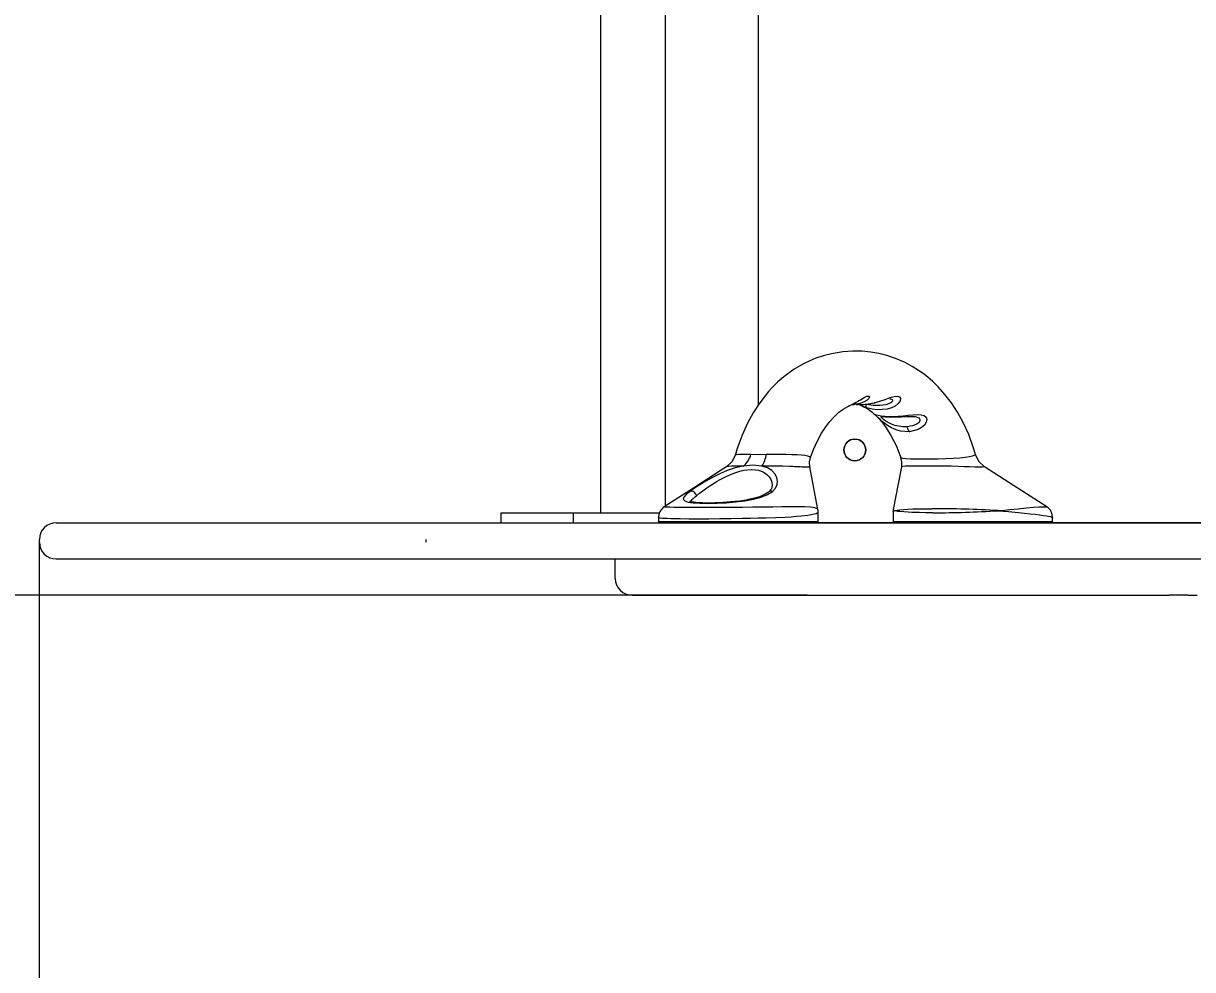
# Model space of a CAD drawing. Header units: millimetres. Extents: x -2605 to 2066, y -2282 to 1821.
# Drawn here: x -350.7 to 132.9, y -314.3 to 77.1 of the extents above; entities that cross this region are included whole.
import ezdxf

# ---------------------------------------------------------------- set-up
doc = ezdxf.new("R2010")
doc.units = ezdxf.units.MM
for name, color, linetype in [('DIKOM_ОБЪЕКТ', 7, 'Continuous'), ('DIKOM_РАЗМЕР_ЗОНА', 7, 'Continuous'), ('DIKOM_РАЗМЕР_ОБЪЕКТА', 7, 'Continuous')]:
    doc.layers.add(name, color=color, linetype=linetype)
doc.styles.add('style1', font='arialbd.ttf', dxfattribs={"width": 0.8})
doc.dimstyles.new('1-50', dxfattribs={"dimtxt": 300, "dimasz": 200, "dimexe": 100, "dimexo": 0, "dimgap": 100, "dimtad": 1, "dimtxsty": 'style1', "dimcen": 200, "dimclrd": 7, "dimclre": 7, "dimclrt": 7, "dimadec": 1, "dimazin": 2, "dimtfac": 1, "dimtmove": 0, "dimatfit": 2, "dimfxl": 0, "dimlwd": 25, "dimlwe": 18, "dimarcsym": 0})

# ---------------------------------------------------------------- blocks, each defined once
blk = doc.blocks.new('*D9')
at = {"layer": 'Defpoints', "color": 0, "transparency": 16777216}
for p in [(-344.15, -136.43), (565.85, -137.48), (565.85, -753.22)]:
    blk.add_point(p, dxfattribs=at)
at = {"layer": 'DIKOM_РАЗМЕР_ОБЪЕКТА', "color": 7, "lineweight": 18, "transparency": 16777216}
for p, q in [((-344.15, -136.43), (-344.15, -853.22)), ((565.85, -137.48), (565.85, -853.22))]:
    blk.add_line(p, q, dxfattribs=at)
at = {"layer": 'DIKOM_РАЗМЕР_ОБЪЕКТА', "color": 7, "lineweight": 25, "transparency": 16777216}
blk.add_line((-144.15, -753.22), (365.85, -753.22), dxfattribs=at)
at = {"layer": 'DIKOM_РАЗМЕР_ОБЪЕКТА', "color": 7, "transparency": 16777216}
for points in [[(-144.15, -719.89), (-144.15, -786.55), (-344.15, -753.22)], [(365.85, -719.89), (365.85, -786.55), (565.85, -753.22)]]:
    blk.add_solid(points, dxfattribs=at)
at = {"layer": 'DIKOM_РАЗМЕР_ОБЪЕКТА', "color": 7, "transparency": 16777216, "insert": (110.85, -500.05), "char_height": 300, "attachment_point": 5, "style": 'style1'}
blk.add_mtext('{\\fArial|b0|i0|c204|p34;910}', dxfattribs=at)
blk = doc.blocks.new('*D10')
at = {"layer": 'Defpoints', "color": 0, "transparency": 16777216}
for p in [(-12.81, 300.57), (-525, -159.43), (-26.58, -159.43)]:
    blk.add_point(p, dxfattribs=at)
at = {"layer": 'DIKOM_РАЗМЕР_ОБЪЕКТА', "color": 7, "lineweight": 25, "transparency": 16777216}
for p, q in [((-525, 500.57), (-525, 700.57)), ((-525, 300.57), (-525, -159.43)), ((-525, -359.43), (-525, -559.43))]:
    blk.add_line(p, q, dxfattribs=at)
at = {"layer": 'DIKOM_РАЗМЕР_ОБЪЕКТА', "color": 7, "lineweight": 18, "transparency": 16777216}
for p, q in [((-12.81, 300.57), (-625, 300.57)), ((-26.58, -159.43), (-625, -159.43))]:
    blk.add_line(p, q, dxfattribs=at)
at = {"layer": 'DIKOM_РАЗМЕР_ОБЪЕКТА', "color": 7, "transparency": 16777216}
for points in [[(-558.33, 500.57), (-491.67, 500.57), (-525, 300.57)], [(-558.33, -359.43), (-491.67, -359.43), (-525, -159.43)]]:
    blk.add_solid(points, dxfattribs=at)
at = {"layer": 'DIKOM_РАЗМЕР_ОБЪЕКТА', "color": 7, "transparency": 16777216, "insert": (-778.17, 70.57), "char_height": 300, "attachment_point": 5, "rotation": 90, "style": 'style1'}
blk.add_mtext('{\\fArial|b0|i0|c204|p34;460}', dxfattribs=at)
blk = doc.blocks.new('*D11')
at = {"layer": 'Defpoints', "color": 0, "transparency": 16777216}
for p in [(2065.85, 70.59), (-1844.15, -57.82), (2065.85, -2182)]:
    blk.add_point(p, dxfattribs=at)
at = {"layer": 'DIKOM_РАЗМЕР_ЗОНА', "color": 7, "lineweight": 18, "transparency": 16777216}
for p, q in [((2065.85, 70.59), (2065.85, -2282)), ((-1844.15, -57.82), (-1844.15, -2282))]:
    blk.add_line(p, q, dxfattribs=at)
at = {"layer": 'DIKOM_РАЗМЕР_ЗОНА', "color": 7, "lineweight": 25, "transparency": 16777216}
blk.add_line((-1644.15, -2182), (1865.85, -2182), dxfattribs=at)
at = {"layer": 'DIKOM_РАЗМЕР_ЗОНА', "color": 7, "transparency": 16777216}
for points in [[(-1644.15, -2148.67), (-1644.15, -2215.33), (-1844.15, -2182)], [(1865.85, -2148.67), (1865.85, -2215.33), (2065.85, -2182)]]:
    blk.add_solid(points, dxfattribs=at)
at = {"layer": 'DIKOM_РАЗМЕР_ЗОНА', "color": 7, "transparency": 16777216, "insert": (110.85, -1928.73), "char_height": 300, "attachment_point": 5, "style": 'style1'}
blk.add_mtext('{\\fArial|b0|i0|c204|p34;3910}', dxfattribs=at)
blk = doc.blocks.new('*D12')
at = {"layer": 'Defpoints', "color": 0, "transparency": 16777216}
for p in [(-2154.95, 1820.59), (587.16, 1820.59), (587.16, -1679.41)]:
    blk.add_point(p, dxfattribs=at)
at = {"layer": 'DIKOM_РАЗМЕР_ЗОНА', "color": 7, "lineweight": 18, "transparency": 16777216}
for p, q in [((587.16, 1820.59), (-2254.95, 1820.59)), ((587.16, -1679.41), (-2254.95, -1679.41))]:
    blk.add_line(p, q, dxfattribs=at)
at = {"layer": 'DIKOM_РАЗМЕР_ЗОНА', "color": 7, "lineweight": 25, "transparency": 16777216}
blk.add_line((-2154.95, -1479.41), (-2154.95, 1620.59), dxfattribs=at)
at = {"layer": 'DIKOM_РАЗМЕР_ЗОНА', "color": 7, "transparency": 16777216}
for points in [[(-2188.28, 1620.59), (-2121.62, 1620.59), (-2154.95, 1820.59)], [(-2188.28, -1479.41), (-2121.62, -1479.41), (-2154.95, -1679.41)]]:
    blk.add_solid(points, dxfattribs=at)
at = {"layer": 'DIKOM_РАЗМЕР_ЗОНА', "color": 7, "transparency": 16777216, "insert": (-2408.23, 70.59), "char_height": 300, "attachment_point": 5, "rotation": 90, "style": 'style1'}
blk.add_mtext('{\\fArial|b0|i0|c204|p34;3500}', dxfattribs=at)

msp = doc.modelspace()

# ---------------------------------------------------------------- linework, layer by layer
at = {"layer": 'DIKOM_ОБЪЕКТ', "color": 7, "lineweight": 15}
for p, q in [((-112.08, 266.567), (-112.08, -125.433)), ((-85.08, -122.528), (-85.08, 263.662)), ((-46.83, 221.921), (-46.83, -80.795)), ((-9.362, -81.122), (-8.332, -80.685)), ((-8.057, -80.483), (-6.935, -80.452)), ((-6.145, -80.452), (-5.613, -80.451)), ((-5.272, -80.399), (-3.92, -81.063)), ((-1.916, -81.831), (-3.949, -81.042)), ((-2.097, -80.552), (-2.586, -80.429)), ((16.072, -85.47), (16.393, -85.467)), ((-59.804, -106.249), (-59.801, -106.257)), ((-25.249, -102.389), (-25.263, -102.411)), ((12.18, -102.401), (12.212, -102.451)), ((-72.759, -118.561), (-72.376, -118.247)), ((-153.221, -125.433), (-153.221, -129.433)), ((-123.221, -125.433), (-153.221, -125.433)), ((-123.221, -129.433), (-123.221, -125.433)), ((-87.665, -125.433), (-123.221, -125.433)), ((-85.668, -122.911), (-85.663, -122.907)), ((-22.036, -128.933), (-22.036, -124.931)), ((8.964, -124.931), (8.964, -128.933)), ((9.683, -124.433), (9.647, -124.433)), ((-337.146, -129.433), (-156.051, -129.433)), ((-177.146, -129.433), (-173.2, -129.433)), ((-173.2, -129.433), (-164.894, -129.433)), ((-156.051, -129.433), (-147.233, -129.433)), ((-147.233, -129.433), (-147.115, -129.433)), ((-147.115, -129.433), (-146.807, -129.433)), ((-146.807, -129.433), (-146.305, -129.433)), ((-146.305, -129.433), (-145.599, -129.433)), ((-145.599, -129.433), (-145.168, -129.433)), ((-145.168, -129.433), (-144.685, -129.433)), ((-144.685, -129.433), (-144.646, -129.433)), ((-144.646, -129.433), (-144.602, -129.433)), ((-144.602, -129.433), (-144.555, -129.433)), ((-144.555, -129.433), (-144.502, -129.433)), ((-144.502, -129.433), (-144.445, -129.433)), ((-144.445, -129.433), (-144.384, -129.433)), ((-144.384, -129.433), (-144.318, -129.433)), ((-144.318, -129.433), (-144.248, -129.433)), ((-144.248, -129.433), (-144.175, -129.433)), ((-144.175, -129.433), (-144.097, -129.433)), ((-144.097, -129.433), (-144.015, -129.433)), ((-144.015, -129.433), (-143.93, -129.433)), ((-143.93, -129.433), (-143.747, -129.433)), ((-143.747, -129.433), (-143.55, -129.433)), ((-143.55, -129.433), (-143.339, -129.433)), ((-143.339, -129.433), (-143.115, -129.433)), ((-143.115, -129.433), (-142.877, -129.433)), ((-142.877, -129.433), (-142.629, -129.433)), ((-142.629, -129.433), (-142.368, -129.433)), ((-142.368, -129.433), (-142.097, -129.433)), ((-142.097, -129.433), (-141.816, -129.433)), ((-141.816, -129.433), (-141.525, -129.433)), ((-141.525, -129.433), (-141.226, -129.433)), ((-141.226, -129.433), (-140.918, -129.433)), ((-140.918, -129.433), (-140.603, -129.433)), ((-140.603, -129.433), (-140.28, -129.433)), ((-140.28, -129.433), (-140.185, -129.433)), ((-140.185, -129.433), (-140.129, -129.433)), ((-140.129, -129.433), (-139.847, -129.433)), ((-139.847, -129.433), (-139.319, -129.433)), ((-139.319, -129.433), (-138.527, -129.433)), ((-138.527, -129.433), (-138.025, -129.433)), ((-138.025, -129.433), (-137.451, -129.433)), ((-137.451, -129.433), (-136.8, -129.433)), ((-136.8, -129.433), (-136.072, -129.433)), ((-136.072, -129.433), (-135.264, -129.433)), ((-135.264, -129.433), (-134.372, -129.433)), ((-134.372, -129.433), (-133.396, -129.433)), ((-133.396, -129.433), (-132.332, -129.433)), ((-132.332, -129.433), (-129.882, -129.433)), ((-129.882, -129.433), (-126.993, -129.433)), ((-126.993, -129.433), (-123.706, -129.433)), ((-123.706, -129.433), (-120.064, -129.433)), ((-120.064, -129.433), (-111.879, -129.433)), ((-111.879, -129.433), (-102.772, -129.433)), ((-102.772, -129.433), (-97.977, -129.433)), ((-97.977, -129.433), (-93.076, -129.433)), ((-93.076, -129.433), (-88.112, -129.433)), ((-88.112, -129.433), (-83.126, -129.433)), ((-88.036, -127.201), (-88.036, -128.933)), ((-88.036, -128.933), (-71.536, -128.933)), ((-83.126, -129.433), (-78.161, -129.433)), ((-78.161, -129.433), (-73.256, -129.433)), ((-73.256, -129.433), (-70.84, -129.433)), ((-71.536, -128.933), (-22.036, -128.933)), ((-71.286, -129.433), (-71.015, -129.433)), ((-70.84, -129.433), (-68.455, -129.433)), ((-68.455, -129.433), (-66.107, -129.433)), ((-66.107, -129.433), (-63.8, -129.433)), ((-63.8, -129.433), (-59.151, -129.433)), ((-59.151, -129.433), (-54.36, -129.433)), ((-54.36, -129.433), (-49.451, -129.433)), ((-49.451, -129.433), (-44.45, -129.433)), ((-44.45, -129.433), (-39.379, -129.433)), ((-43.939, -129.433), (-43.939, -129.332)), ((-39.379, -129.433), (-34.265, -129.433)), ((-34.265, -129.433), (-29.132, -129.433)), ((-29.132, -129.433), (-24.003, -129.433)), ((-24.003, -129.433), (-18.905, -129.433)), ((-23.828, -129.433), (-22.569, -129.433)), ((-22.235, -129.332), (9.163, -129.332)), ((-18.905, -129.433), (-13.861, -129.433)), ((-16.83, -129.433), (-16.83, -129.332)), ((-16.83, -129.332), (-16.83, -129.433)), ((-13.861, -129.433), (-8.895, -129.433)), ((-8.895, -129.433), (-4.034, -129.433)), ((-4.034, -129.433), (0.7, -129.433)), ((0.7, -129.433), (5.281, -129.433)), ((5.281, -129.433), (9.685, -129.433)), ((8.964, -128.933), (25.464, -128.933)), ((9.505, -129.433), (9.51, -129.433)), ((9.685, -129.433), (13.887, -129.433)), ((13.887, -129.433), (15.92, -129.433)), ((15.92, -129.433), (17.928, -129.433)), ((17.928, -129.433), (19.911, -129.433)), ((19.911, -129.433), (21.869, -129.433)), ((21.869, -129.433), (23.801, -129.433)), ((23.801, -129.433), (25.709, -129.433)), ((25.464, -128.933), (74.964, -128.933)), ((25.709, -129.433), (29.451, -129.433)), ((29.451, -129.433), (33.095, -129.433)), ((33.095, -129.433), (36.645, -129.433)), ((36.645, -129.433), (43.461, -129.433)), ((43.461, -129.433), (56.004, -129.433)), ((56.004, -129.433), (58.921, -129.433)), ((58.921, -129.433), (61.754, -129.433)), ((61.754, -129.433), (63.139, -129.433)), ((63.139, -129.433), (64.503, -129.433)), ((64.503, -129.433), (65.847, -129.433)), ((65.847, -129.433), (66.511, -129.433)), ((66.511, -129.433), (67.17, -129.433)), ((67.17, -129.433), (67.836, -129.433)), ((67.836, -129.433), (68.521, -129.433)), ((68.521, -129.433), (69.224, -129.433)), ((69.224, -129.433), (69.945, -129.433)), ((69.945, -129.433), (70.683, -129.433)), ((70.683, -129.433), (71.44, -129.433)), ((71.44, -129.433), (72.214, -129.433)), ((72.214, -129.433), (73.003, -129.433)), ((73.003, -129.433), (73.81, -129.433)), ((73.81, -129.433), (74.634, -129.433)), ((73.985, -129.433), (74.431, -129.433)), ((74.634, -129.433), (75.472, -129.433)), ((74.765, -129.332), (303.17, -129.332)), ((74.964, -128.933), (74.964, -127.202)), ((75.472, -129.433), (76.327, -129.433)), ((76.327, -129.433), (77.197, -129.433)), ((77.197, -129.433), (78.083, -129.433)), ((78.083, -129.433), (79.897, -129.433)), ((79.897, -129.433), (81.768, -129.433)), ((81.768, -129.433), (83.694, -129.433)), ((83.694, -129.433), (85.671, -129.433)), ((85.671, -129.433), (87.699, -129.433)), ((87.699, -129.433), (89.773, -129.433)), ((89.773, -129.433), (91.892, -129.433)), ((91.892, -129.433), (96.257, -129.433)), ((96.257, -129.433), (100.773, -129.433)), ((100.773, -129.433), (105.422, -129.433)), ((105.422, -129.433), (115.04, -129.433)), ((115.04, -129.433), (137.669, -129.433)), ((-184.146, -137.433), (-184.146, -136.433)), ((-337.146, -144.433), (-156.051, -144.433)), ((-177.146, -144.433), (-173.2, -144.433)), ((-173.2, -144.433), (-164.894, -144.433)), ((-156.051, -144.433), (-147.233, -144.433)), ((-147.233, -144.433), (-147.115, -144.433)), ((-147.115, -144.433), (-146.807, -144.433)), ((-146.807, -144.433), (-146.305, -144.433)), ((-146.305, -144.433), (-145.599, -144.433)), ((-145.599, -144.433), (-145.168, -144.433)), ((-145.168, -144.433), (-144.685, -144.433)), ((-144.685, -144.433), (-144.646, -144.433)), ((-144.646, -144.433), (-144.602, -144.433)), ((-144.602, -144.433), (-144.555, -144.433)), ((-144.555, -144.433), (-144.502, -144.433)), ((-144.502, -144.433), (-144.445, -144.433)), ((-144.445, -144.433), (-144.384, -144.433)), ((-144.384, -144.433), (-144.318, -144.433)), ((-144.318, -144.433), (-144.248, -144.433)), ((-144.248, -144.433), (-144.175, -144.433)), ((-144.175, -144.433), (-144.097, -144.433)), ((-144.097, -144.433), (-144.015, -144.433)), ((-144.015, -144.433), (-143.93, -144.433)), ((-143.93, -144.433), (-143.747, -144.433)), ((-143.747, -144.433), (-143.55, -144.433)), ((-143.55, -144.433), (-143.339, -144.433)), ((-143.339, -144.433), (-143.115, -144.433)), ((-143.115, -144.433), (-142.877, -144.433)), ((-142.877, -144.433), (-142.629, -144.433)), ((-142.629, -144.433), (-142.368, -144.433)), ((-142.368, -144.433), (-142.097, -144.433)), ((-142.097, -144.433), (-141.816, -144.433)), ((-141.816, -144.433), (-141.525, -144.433)), ((-141.525, -144.433), (-141.226, -144.433)), ((-141.226, -144.433), (-140.918, -144.433)), ((-140.918, -144.433), (-140.603, -144.433)), ((-140.603, -144.433), (-140.28, -144.433)), ((-140.28, -144.433), (-140.185, -144.433)), ((-140.185, -144.433), (-140.129, -144.433)), ((-140.129, -144.433), (-139.847, -144.433)), ((-139.847, -144.433), (-139.319, -144.433)), ((-139.319, -144.433), (-138.527, -144.433)), ((-138.527, -144.433), (-138.025, -144.433)), ((-138.025, -144.433), (-137.451, -144.433)), ((-137.451, -144.433), (-136.8, -144.433)), ((-136.8, -144.433), (-136.072, -144.433)), ((-136.072, -144.433), (-135.264, -144.433)), ((-135.264, -144.433), (-134.372, -144.433)), ((-134.372, -144.433), (-133.396, -144.433)), ((-133.396, -144.433), (-132.332, -144.433)), ((-132.332, -144.433), (-129.882, -144.433)), ((-129.882, -144.433), (-126.993, -144.433)), ((-126.993, -144.433), (-123.706, -144.433)), ((-123.706, -144.433), (-120.064, -144.433)), ((-120.064, -144.433), (-111.879, -144.433)), ((-111.879, -144.433), (-102.772, -144.433)), ((-105.93, -152.433), (-105.93, -144.433)), ((-102.772, -144.433), (-97.977, -144.433)), ((-97.977, -144.433), (-93.076, -144.433)), ((-93.076, -144.433), (-88.112, -144.433)), ((-88.112, -144.433), (-83.126, -144.433)), ((-83.126, -144.433), (-78.161, -144.433)), ((-78.161, -144.433), (-73.256, -144.433)), ((-73.256, -144.433), (-70.84, -144.433)), ((-70.84, -144.433), (-68.455, -144.433)), ((-68.455, -144.433), (-66.107, -144.433)), ((-66.107, -144.433), (-63.8, -144.433)), ((-63.8, -144.433), (-59.151, -144.433)), ((-59.151, -144.433), (-54.36, -144.433)), ((-54.36, -144.433), (-49.451, -144.433)), ((-49.451, -144.433), (-44.45, -144.433)), ((-44.45, -144.433), (-39.379, -144.433)), ((-39.379, -144.433), (-34.265, -144.433)), ((-34.265, -144.433), (-29.132, -144.433)), ((-29.132, -144.433), (-24.003, -144.433)), ((-24.003, -144.433), (-18.905, -144.433)), ((-18.905, -144.433), (-13.861, -144.433)), ((-13.861, -144.433), (-8.895, -144.433)), ((-8.895, -144.433), (-4.034, -144.433)), ((-4.034, -144.433), (0.7, -144.433)), ((0.7, -144.433), (5.281, -144.433)), ((5.281, -144.433), (9.685, -144.433)), ((9.685, -144.433), (13.887, -144.433)), ((13.887, -144.433), (15.92, -144.433)), ((15.92, -144.433), (17.928, -144.433)), ((17.928, -144.433), (19.911, -144.433)), ((19.911, -144.433), (21.869, -144.433)), ((21.869, -144.433), (23.801, -144.433)), ((23.801, -144.433), (25.709, -144.433)), ((25.709, -144.433), (29.451, -144.433)), ((29.451, -144.433), (33.095, -144.433)), ((33.095, -144.433), (36.645, -144.433)), ((36.645, -144.433), (43.461, -144.433)), ((43.461, -144.433), (56.004, -144.433)), ((56.004, -144.433), (58.921, -144.433)), ((58.921, -144.433), (61.754, -144.433)), ((61.754, -144.433), (63.139, -144.433)), ((63.139, -144.433), (64.503, -144.433)), ((64.503, -144.433), (65.847, -144.433)), ((65.847, -144.433), (66.511, -144.433)), ((66.511, -144.433), (67.17, -144.433)), ((67.17, -144.433), (67.836, -144.433)), ((67.836, -144.433), (68.521, -144.433)), ((68.521, -144.433), (69.224, -144.433)), ((69.224, -144.433), (69.945, -144.433)), ((69.945, -144.433), (70.683, -144.433)), ((70.683, -144.433), (71.44, -144.433)), ((71.44, -144.433), (72.214, -144.433)), ((72.214, -144.433), (73.003, -144.433)), ((73.003, -144.433), (73.81, -144.433)), ((73.81, -144.433), (74.634, -144.433)), ((74.634, -144.433), (75.088, -144.433)), ((75.088, -144.433), (76.19, -144.433)), ((76.19, -144.433), (77.852, -144.433)), ((77.852, -144.433), (79.502, -144.433)), ((79.502, -144.433), (81.15, -144.433)), ((81.15, -144.433), (84.488, -144.433)), ((84.488, -144.433), (87.955, -144.433)), ((87.955, -144.433), (91.638, -144.433)), ((91.638, -144.433), (95.627, -144.433)), ((95.627, -144.433), (97.765, -144.433)), ((97.765, -144.433), (98.054, -144.433)), ((98.054, -144.433), (100.773, -144.433)), ((100.773, -144.433), (105.422, -144.433)), ((105.422, -144.433), (115.04, -144.433)), ((115.04, -144.433), (137.669, -144.433)), ((-98.93, -159.433), (-98.893, -159.433)), ((-98.893, -159.433), (-97.431, -159.433)), ((-97.431, -159.433), (-94.97, -159.433)), ((-94.97, -159.433), (-92.788, -159.433)), ((-92.788, -159.433), (-90.788, -159.433)), ((-90.788, -159.433), (-89.826, -159.433)), ((-89.826, -159.433), (-88.872, -159.433)), ((-88.872, -159.433), (-87.917, -159.433)), ((-87.917, -159.433), (-86.946, -159.433)), ((-86.946, -159.433), (-85.949, -159.433)), ((-85.949, -159.433), (-84.912, -159.433)), ((-84.912, -159.433), (-83.824, -159.433)), ((-83.824, -159.433), (-82.673, -159.433)), ((-82.673, -159.433), (-80.133, -159.433)), ((-80.133, -159.433), (-65.029, -159.433)), ((-65.029, -159.433), (-53.158, -159.433)), ((-53.158, -159.433), (-37.376, -159.433)), ((-37.376, -159.433), (-35.145, -159.433)), ((-35.145, -159.433), (-32.949, -159.433)), ((-32.949, -159.433), (-30.788, -159.433)), ((-30.788, -159.433), (-28.662, -159.433)), ((-28.662, -159.433), (-24.508, -159.433)), ((-24.508, -159.433), (-20.484, -159.433)), ((-20.484, -159.433), (-16.586, -159.433)), ((-16.586, -159.433), (-12.807, -159.433)), ((-12.807, -159.433), (-5.592, -159.433)), ((-5.592, -159.433), (1.199, -159.433)), ((1.199, -159.433), (7.605, -159.433)), ((7.605, -159.433), (19.413, -159.433)), ((19.413, -159.433), (40.082, -159.433)), ((40.082, -159.433), (44.857, -159.433)), ((44.857, -159.433), (49.552, -159.433)), ((49.552, -159.433), (51.882, -159.433)), ((51.882, -159.433), (54.206, -159.433)), ((54.206, -159.433), (55.367, -159.433)), ((55.367, -159.433), (56.529, -159.433)), ((56.529, -159.433), (57.691, -159.433)), ((57.691, -159.433), (58.855, -159.433)), ((58.855, -159.433), (61.126, -159.433)), ((61.126, -159.433), (63.284, -159.433)), ((63.284, -159.433), (65.342, -159.433)), ((65.342, -159.433), (67.31, -159.433)), ((67.31, -159.433), (69.199, -159.433)), ((69.199, -159.433), (71.02, -159.433)), ((71.02, -159.433), (72.785, -159.433)), ((72.785, -159.433), (73.65, -159.433)), ((73.65, -159.433), (74.505, -159.433)), ((74.505, -159.433), (76.19, -159.433)), ((76.19, -159.433), (77.852, -159.433)), ((77.852, -159.433), (79.502, -159.433)), ((79.502, -159.433), (81.15, -159.433)), ((81.15, -159.433), (84.488, -159.433)), ((84.488, -159.433), (87.955, -159.433)), ((87.955, -159.433), (91.638, -159.433)), ((91.638, -159.433), (95.627, -159.433)), ((95.627, -159.433), (97.765, -159.433)), ((97.765, -159.433), (100.011, -159.433)), ((100.011, -159.433), (102.378, -159.433)), ((102.378, -159.433), (104.878, -159.433)), ((104.878, -159.433), (107.52, -159.433)), ((107.52, -159.433), (110.317, -159.433)), ((110.317, -159.433), (113.277, -159.433)), ((113.277, -159.433), (116.415, -159.433)), ((116.415, -159.433), (119.74, -159.433)), ((119.74, -159.433), (123.263, -159.433)), ((130.948, -159.433), (123.263, -159.433)), ((130.948, -159.433), (134.825, -159.433))]:
    msp.add_line(p, q, dxfattribs=at)
at = {"layer": 'DIKOM_ОБЪЕКТ', "color": 7, "lineweight": 15, "flags": 128}
for points in [[(43.065, -101.255), (42.319, -98.559), (40.278, -92.959), (38.034, -88.033), (35.667, -83.732), (33.121, -79.828), (30.443, -76.331), (27.707, -73.269), (25.229, -70.861), (23.553, -69.403), (21.786, -67.999), (19.562, -66.411), (16.936, -64.767), (14.013, -63.2), (10.023, -61.466), (6.353, -60.245), (3.073, -59.431), (-0.253, -58.858), (-3.776, -58.515), (-7.599, -58.445), (-11.815, -58.733), (-16.443, -59.495), (-19.916, -60.388), (-22.91, -61.396), (-25.503, -62.459), (-27.817, -63.568), (-30.022, -64.775), (-31.899, -65.927), (-34.061, -67.409), (-36.25, -69.094), (-37.898, -70.498), (-38.828, -71.347), (-39.462, -71.95), (-40.064, -72.541), (-41.026, -73.528), (-42.524, -75.172), (-44.389, -77.422), (-46.529, -80.326), (-48.836, -83.922), (-51.181, -88.218), (-53.427, -93.179), (-55.438, -98.721), (-56.135, -101.243)], [(-8.332, -80.685), (-6.303, -79.607), (-4.494, -78.525), (-2.998, -77.647), (-1.856, -77.13), (-1.098, -77.048), (-0.789, -77.378), (-1.001, -78.005), (-1.759, -78.764), (-2.999, -79.481), (-4.592, -80.041), (-6.416, -80.394), (-7.009, -80.435)], [(1.249, -79.802), (3.525, -79.163), (5.74, -78.409), (7.752, -77.688), (9.448, -77.179), (10.756, -77.032), (11.628, -77.32), (12.013, -78.018), (11.856, -79.011), (11.132, -80.119), (9.907, -81.14), (8.312, -81.945), (6.477, -82.48), (2.417, -82.712), (0.278, -82.413), (-1.916, -81.831)], [(-25.168, -102.447), (-23.981, -99.182), (-22.299, -95.49), (-20.592, -92.391), (-18.844, -89.722), (-17.126, -87.492), (-15.524, -85.711), (-14.198, -84.432), (-13.38, -83.725), (-12.563, -83.081), (-11.64, -82.428), (-10.688, -81.835), (-9.778, -81.349), (-9.346, -81.161)], [(-9.546, -81.222), (-9.07, -81.009), (-8.943, -80.944)], [(-8.373, -80.686), (-8.357, -80.692), (-8.332, -80.685)], [(-5.613, -80.451), (-2.322, -80.444), (1.426, -79.829)], [(-4.098, -78.214), (-3.937, -78.23), (-3.896, -78.315), (-3.993, -78.442), (-4.224, -78.6), (-4.905, -78.897), (-5.391, -79.033)], [(-3.774, -81.13), (-3.09, -81.451), (-2.17, -81.962), (-1.517, -82.371), (-0.723, -82.923), (0.15, -83.595), (0.873, -84.207), (1.428, -84.709), (1.816, -85.077), (2.203, -85.458), (2.9, -86.182), (4.279, -87.756), (6.066, -90.118), (8.107, -93.36), (10.214, -97.522), (12.146, -102.478)], [(-1.916, -81.831), (-1.978, -81.77), (-2.03, -81.678), (-2.07, -81.558), (-2.099, -81.409), (-2.116, -81.233), (-2.121, -81.031), (-2.115, -80.803), (-2.097, -80.552)], [(7.653, -78.219), (7.931, -78.219), (8.357, -78.301), (8.654, -78.463), (8.804, -78.69), (8.678, -79.228), (8.415, -79.521), (8.02, -79.813), (7.138, -80.249), (5.962, -80.614), (3.454, -80.981), (0.744, -80.961), (-2.097, -80.552)], [(1.427, -79.829), (1.422, -79.832), (1.371, -79.854), (1.314, -79.844), (1.249, -79.802)], [(15.828, -91.78), (12.088, -91.535), (10.203, -91.001), (8.371, -90.202), (6.641, -89.176), (5.084, -88.019), (3.764, -86.88), (2.713, -85.897), (1.96, -85.176), (1.548, -84.761), (1.53, -84.633), (1.955, -84.727), (2.81, -84.941), (4.031, -85.176), (7.235, -85.468)], [(14.685, -89.706), (13.064, -89.707), (11.38, -89.522), (9.739, -89.15), (8.404, -88.692), (7.222, -88.145), (6.019, -87.431), (4.983, -86.664), (4.578, -86.315), (4.275, -86.019), (4.089, -85.79), (4.025, -85.627), (4.25, -85.476), (4.497, -85.461), (4.554, -85.462)], [(4.548, -85.46), (5.778, -85.604), (8.104, -85.769)], [(7.235, -85.468), (11.054, -85.378), (13.105, -85.197), (15.196, -84.965), (17.23, -84.745), (19.097, -84.634), (20.671, -84.734), (21.859, -85.118), (22.609, -85.805), (22.885, -86.761), (22.657, -87.889), (21.932, -89.049), (20.774, -90.099), (19.301, -90.928), (15.828, -91.78)], [(8.104, -85.769), (12.464, -85.663), (14.516, -85.532), (16.312, -85.461)], [(16.393, -85.467), (16.751, -85.463), (18.089, -85.551), (19.232, -85.85), (19.656, -86.101), (19.949, -86.415), (20.099, -86.773), (20.103, -87.162), (19.732, -87.908), (19.412, -88.229), (19.002, -88.533), (18.111, -88.994), (16.999, -89.36), (14.685, -89.706), (14.685, -89.706)], [(-56.187, -101.198), (-57.565, -104.073), (-59.884, -106.276)], [(-56.152, -101.241), (-56.161, -101.207), (-55.763, -101.154), (-54.91, -101.13), (-53.613, -101.118), (-51.895, -101.111), (-49.831, -101.106)], [(-49.831, -101.106), (-46.806, -101.154), (-43.448, -101.108)], [(-43.448, -101.108), (-40.72, -101.113), (-37.978, -101.119), (-35.368, -101.131), (-32.941, -101.156), (-30.783, -101.211), (-28.959, -101.315), (-27.504, -101.478), (-26.392, -101.697)], [(41.899, -101.697), (42.656, -101.479), (43.065, -101.316), (43.081, -101.251)], [(46.776, -106.256), (44.48, -104.059), (43.116, -101.204)], [(-59.815, -106.233), (-73.627, -115.142), (-85.67, -122.908)], [(-53.022, -105.966), (-56.323, -106.745), (-59.577, -107.857), (-62.723, -109.217), (-65.665, -110.707), (-68.416, -112.257), (-70.908, -113.768), (-73.121, -115.195), (-74.982, -116.485)], [(-53.022, -105.966), (-55.623, -105.996), (-57.703, -106.049), (-59.123, -106.129), (-59.809, -106.236), (-59.804, -106.249)], [(-45.313, -105.967), (-48.999, -105.656), (-53.022, -105.966)], [(-40.946, -116.506), (-39.717, -115.22), (-39.005, -113.805), (-38.801, -112.283), (-39.101, -110.737), (-39.902, -109.23), (-41.202, -107.868), (-43.011, -106.747), (-45.313, -105.967)], [(-25.494, -106.364), (-25.483, -106.387), (-25.622, -106.448), (-25.87, -106.481), (-26.159, -106.493), (-26.519, -106.494), (-26.94, -106.482), (-27.682, -106.448), (-28.712, -106.395), (-29.398, -106.358), (-30.394, -106.306), (-31.074, -106.273), (-31.785, -106.241), (-32.481, -106.212), (-33.158, -106.186), (-33.811, -106.164), (-36.627, -106.084), (-39.618, -106.025), (-42.372, -105.99), (-45.313, -105.967)], [(-26.392, -101.697), (-25.55, -101.996), (-25.19, -102.298), (-25.249, -102.389)], [(-25.473, -106.392), (-25.583, -104.291), (-25.18, -102.378)], [(-22.132, -123.929), (-23.811, -115.142), (-25.478, -106.361)], [(12.409, -106.353), (11.073, -113.4), (9.058, -123.939)], [(12.112, -102.391), (12.512, -104.277), (12.409, -106.358)], [(12.212, -102.451), (12.292, -102.577), (13.037, -102.774), (14.369, -102.896), (16.246, -102.956), (18.616, -102.977), (21.362, -102.976), (24.416, -102.965), (27.598, -102.934), (30.796, -102.865), (33.827, -102.743), (36.546, -102.553), (38.813, -102.296), (40.595, -101.995), (41.899, -101.697)], [(21.539, -105.965), (20.059, -105.962), (18.85, -105.962), (17.894, -105.963), (17.171, -105.966), (15.393, -105.995), (14.041, -106.052), (13.054, -106.15), (12.5, -106.281), (12.41, -106.351), (12.413, -106.354)], [(46.757, -106.256), (46.617, -106.368), (45.821, -106.459), (44.519, -106.495), (42.819, -106.46), (40.797, -106.369), (38.462, -106.249), (35.856, -106.14), (33.051, -106.056), (30.102, -106.004), (27.148, -105.978), (24.261, -105.969), (21.539, -105.965)], [(72.557, -122.882), (58.745, -113.98), (46.764, -106.247)], [(-72.376, -118.247), (-71.122, -117.268), (-69.702, -116.221), (-68.052, -115.06), (-66.766, -114.19), (-65.404, -113.303), (-63.986, -112.423), (-62.518, -111.564), (-60.383, -110.428), (-58.275, -109.454), (-56.118, -108.631), (-54.402, -108.114), (-52.754, -107.743), (-49.537, -107.431), (-48.059, -107.509), (-46.681, -107.745), (-45.468, -108.116), (-44.363, -108.635), (-43.187, -109.464), (-42.272, -110.443), (-41.586, -111.583), (-41.321, -112.261), (-41.148, -112.924), (-41.042, -113.786), (-41.044, -114.04)], [(-41.036, -114.037), (-41.34, -115.342), (-42.49, -116.734)], [(-74.982, -116.485), (-76.632, -117.798), (-77.595, -118.876), (-77.797, -119.734), (-77.201, -120.388), (-75.81, -120.866), (-73.67, -121.188), (-70.885, -121.369), (-67.544, -121.42)], [(-42.49, -116.734), (-43.854, -117.648), (-45.302, -118.327), (-46.681, -118.826), (-47.824, -119.168), (-48.936, -119.454), (-50.197, -119.735), (-51.745, -120.03), (-54.6, -120.461), (-58.058, -120.837), (-61.496, -121.089), (-64.659, -121.225), (-67.436, -121.268), (-69.818, -121.234), (-71.804, -121.137), (-73.393, -120.984), (-74.549, -120.793), (-75.177, -120.633), (-75.199, -120.68)], [(-74.81, -120.727), (-74.083, -119.776), (-72.759, -118.561)], [(-67.544, -121.42), (-63.92, -121.346), (-60.073, -121.149), (-56.144, -120.814), (-52.335, -120.332), (-48.763, -119.678), (-45.606, -118.834), (-42.969, -117.779), (-40.946, -116.506)], [(-69.652, -123.151), (-70.771, -123.151), (-72.611, -123.148), (-75.048, -123.14), (-77.866, -123.123), (-79.834, -123.104), (-81.747, -123.077), (-83.441, -123.04), (-84.486, -123.007), (-85.247, -122.968), (-85.422, -122.955), (-85.553, -122.942), (-85.638, -122.928), (-85.673, -122.915), (-85.668, -122.911)], [(-71.536, -127.766), (-67.208, -127.757), (-62.667, -127.728), (-58.014, -127.678), (-53.347, -127.609), (-49.99, -127.545), (-46.768, -127.471), (-43.708, -127.387), (-39.467, -127.241), (-35.691, -127.071), (-33.165, -126.928), (-30.903, -126.769), (-28.908, -126.596), (-26.331, -126.296), (-24.274, -125.942), (-22.887, -125.558), (-22.155, -125.16), (-22.055, -125.021), (-22.042, -124.919)], [(-22.187, -123.937), (-22.389, -123.662), (-23.439, -123.305), (-25.184, -123.054), (-27.51, -122.917), (-30.284, -122.866), (-33.481, -122.867), (-36.994, -122.898), (-40.804, -122.941), (-44.833, -122.988), (-49.002, -123.033), (-53.281, -123.073), (-57.536, -123.106), (-61.755, -123.13), (-65.806, -123.145), (-69.652, -123.151)], [(-22.036, -124.968), (-22.06, -124.433), (-22.131, -123.937)], [(8.965, -124.931), (8.964, -124.929), (9.062, -124.733), (9.324, -124.563), (9.463, -124.503), (9.647, -124.433)], [(9.083, -123.875), (8.997, -124.432), (8.975, -124.95)], [(9.07, -123.941), (9.061, -124.031), (9.141, -124.16), (9.336, -124.297), (9.647, -124.433)], [(9.683, -124.433), (10.195, -124.305), (10.686, -124.217), (11.753, -124.071), (13.25, -123.932), (15.046, -123.821), (17.153, -123.735), (19.527, -123.673), (22.138, -123.634), (24.983, -123.617)], [(25.464, -125.3), (22.56, -125.284), (19.939, -125.241), (18.183, -125.197), (16.727, -125.146), (15.268, -125.08), (13.471, -124.967), (11.83, -124.817), (11.556, -124.785), (11.294, -124.752), (11.044, -124.717), (10.807, -124.68), (10.583, -124.641), (10.158, -124.558), (9.89, -124.496), (9.739, -124.454), (9.7, -124.441), (9.689, -124.436), (9.683, -124.433)], [(52.328, -124.434), (55.132, -124.209), (57.244, -124.017), (60.752, -123.662), (64.206, -123.305), (67.075, -123.054), (69.318, -122.917), (70.979, -122.866), (72.06, -122.867), (72.561, -122.898), (72.54, -122.91)], [(52.328, -124.433), (52.337, -124.434), (52.355, -124.435), (52.414, -124.439), (52.631, -124.454), (53.454, -124.513), (53.826, -124.541), (54.196, -124.569), (54.566, -124.597), (56.733, -124.775), (60.816, -125.16), (63.307, -125.425), (65.717, -125.702), (67.706, -125.944), (69.591, -126.186), (71.186, -126.403), (72.49, -126.597), (73.947, -126.85), (74.789, -127.071), (74.961, -127.187), (74.946, -127.202)], [(-88.02, -127.199), (-87.937, -127.29), (-87.551, -127.385), (-86.378, -127.508), (-84.442, -127.608), (-82.917, -127.656), (-81.128, -127.695), (-79.083, -127.726), (-75.559, -127.756), (-71.536, -127.766)]]:
    msp.add_lwpolyline(points, dxfattribs=at)
at = {"layer": 'DIKOM_ОБЪЕКТ', "color": 7, "lineweight": 15}
msp.add_circle((-6.83, -99.332), 4.5, dxfattribs=at)
at = {"layer": 'DIKOM_ОБЪЕКТ', "color": 7, "lineweight": 15, "extrusion": (-2.77556e-16, 3.47972e-15, -1)}
msp.add_circle((6.83, -99.332), 4.489, dxfattribs=at)
at = {"layer": 'DIKOM_ОБЪЕКТ', "color": 7, "lineweight": 15}
for centre, radius, start, end in [((-6.548, -84.007), 3.575, 82.62319, 97.38336), ((-4.265, -58.195), 22.3, 265.32163, 284.31758), ((8.246, -83.962), 1.814, 236.11554, 265.48883), ((20.077, -88.118), 5.62, 196.41066, 220.89501), ((-58.398, -99.052), 8.81, 307.60895, 346.51477), ((-54.485, -99.796), 11.115, 325.61657, 353.22186), ((-74.546, -118.573), 2.194, 8.54246, 101.45362), ((-41.529, -117.975), 1.58, 68.36078, 127.40714), ((-82.91, -127.234), 5.131, 122.43321, 182.67607), ((25.889, -554.769), 431.153, 86.4843, 90.12044), ((25.872, 283.129), 408.429, 269.94276, 273.71395), ((69.84, -127.233), 5.129, 357.36279, 57.58883), ((-337.146, -136.433), 7, 90, 180), ((-87.536, -128.933), 0.5, 180, 270), ((-22.536, -128.933), 0.5, 270, 0), ((9.464, -128.933), 0.5, 180, 270), ((74.464, -128.933), 0.5, 270, 0), ((-337.146, -137.433), 7, 180, 270), ((-98.93, -152.433), 7, 180, 270)]:
    msp.add_arc(centre, radius, start, end, dxfattribs=at)

# ---------------------------------------------------------------- dimensions: what is measured, and where the dimension line sits
at = {"layer": 'DIKOM_РАЗМЕР_ЗОНА'}
dim = msp.add_linear_dim(base=(-2154.952, 1820.59), p1=(587.164, -1679.41), p2=(587.164, 1820.59), angle=90, text='{\\fArial|b0|i0|c204|p34;<>}', dimstyle='1-50', dxfattribs=at)
dim.commit()
dim.dimension.update_dxf_attribs({"geometry": '*D12', "text_midpoint": (-2154.952, 70.59), "dimtype": 160})
dim = msp.add_linear_dim(base=(2065.854, -2182), p1=(-1844.146, -57.818), p2=(2065.854, 70.59), text='{\\fArial|b0|i0|c204|p34;<>}', dimstyle='1-50', dxfattribs=at)
dim.commit()
dim.dimension.update_dxf_attribs({"geometry": '*D11', "text_midpoint": (110.854, -2182), "dimtype": 160})
at = {"layer": 'DIKOM_РАЗМЕР_ОБЪЕКТА'}
dim = msp.add_linear_dim(base=(-525, -159.433), p1=(-12.807, 300.567), p2=(-26.585, -159.433), angle=90, text='{\\fArial|b0|i0|c204|p34;460}', dimstyle='1-50', dxfattribs=at)
dim.commit()
dim.dimension.update_dxf_attribs({"geometry": '*D10', "text_midpoint": (-525, 70.567), "dimtype": 160})
dim = msp.add_linear_dim(base=(565.854, -753.221), p1=(-344.146, -136.433), p2=(565.854, -137.479), text='{\\fArial|b0|i0|c204|p34;<>}', dimstyle='1-50', dxfattribs=at)
dim.commit()
dim.dimension.update_dxf_attribs({"geometry": '*D9', "text_midpoint": (110.854, -753.221), "dimtype": 160})

doc.saveas('drawing.dxf')
